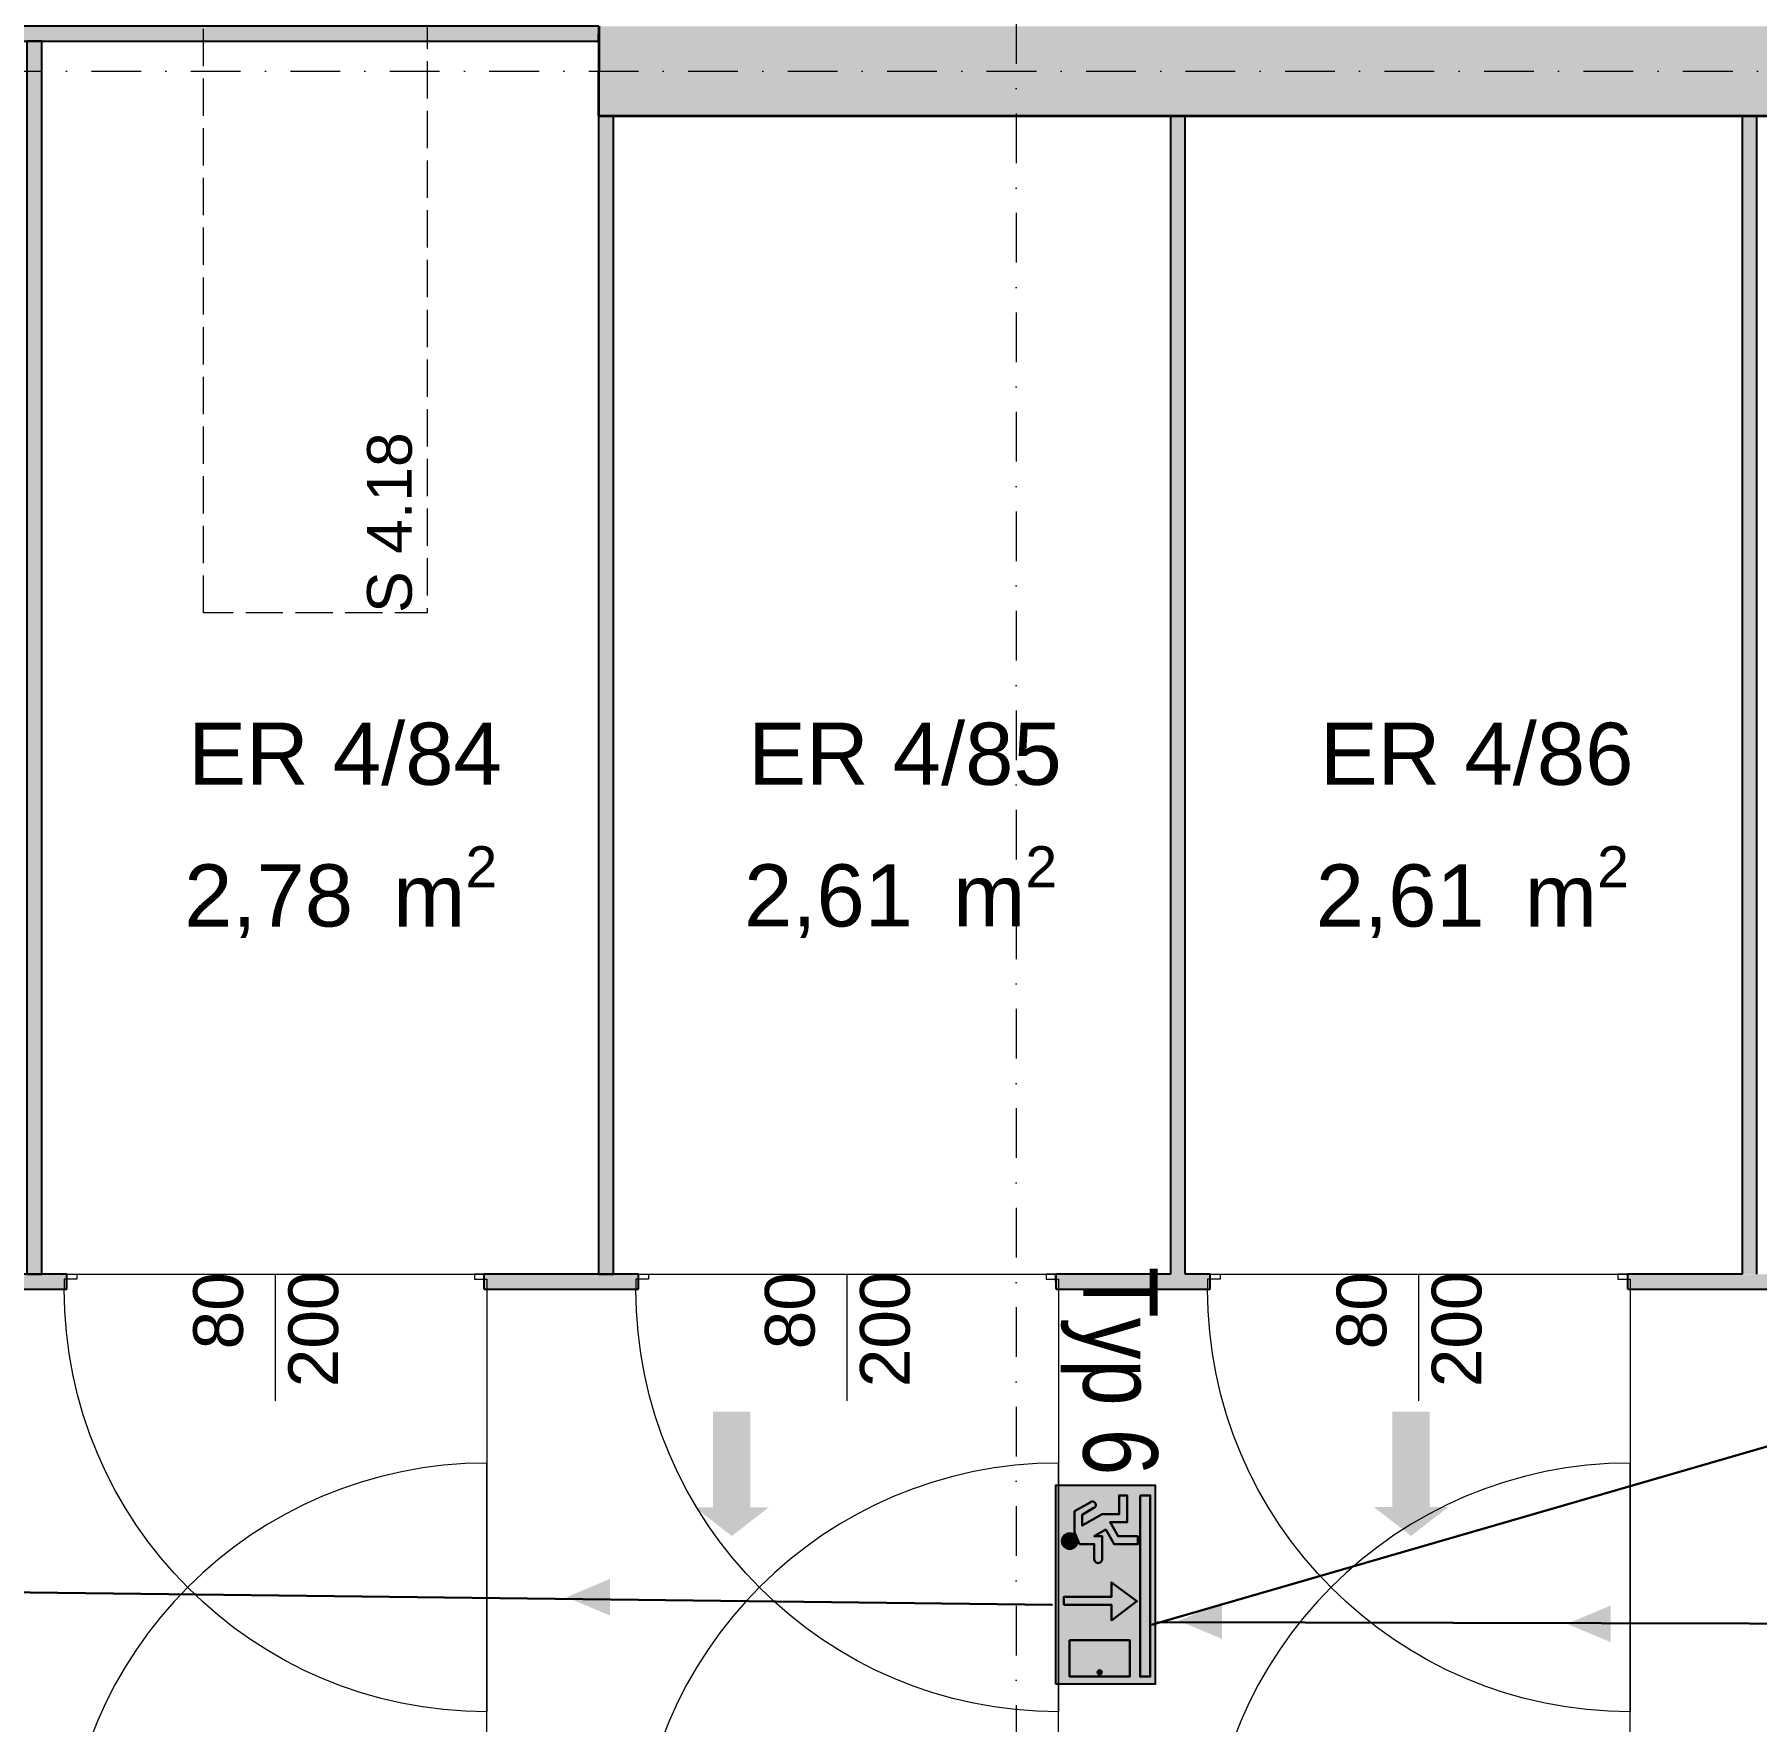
# Model space of a CAD drawing. Header units: millimetres. Extents: x 32522367 to 32638135, y 41424826 to 41540167.
# Drawn here: x 32569663 to 32573128, y 41514324 to 41517717 of the extents above; entities that cross this region are included whole.
import ezdxf
from ezdxf.enums import TextEntityAlignment as Align

# ---------------------------------------------------------------- set-up
doc = ezdxf.new("R2010")
doc.units = ezdxf.units.MM
doc.linetypes.add('Raster', pattern=[0.2, 0.1, -0.05, 0, -0.05])
doc.linetypes.add('Strichlinie eng', pattern=[0.1, 0.075, -0.025])
for name, color, linetype in [('000 Achsraster Haupt', 251, 'Continuous'), ('120 Wand Innen tragend', 251, 'Continuous'), ('130 Wand Innen', 251, 'Continuous'), ('240 Unterdaemmung', 251, 'Continuous'), ('715 Lueftung', 251, 'Continuous'), ('811 Raum 2.Erschließung_ Nebenräume_Allg.räume_Technik', 251, 'Continuous'), ('Archicad Tür-Marker', 251, 'Continuous'), ('Archicad Türen', 251, 'Continuous'), ('dp_GE_SIBEL', 80, 'Continuous')]:
    doc.layers.add(name, color=color, linetype=linetype)
for name, color, linetype, lineweight in [('000 Achsraster Haupt_Stift_Nr__1', 251, 'Continuous', 13), ('120 Wand Innen tragend_Stift_Nr__24', 251, 'Continuous', 13), ('120 Wand Innen tragend_Stift_Nr__8', 251, 'Continuous', 35), ('130 Wand Innen_Stift_Nr__26', 251, 'Continuous', 13), ('130 Wand Innen_Stift_Nr__7', 251, 'Continuous', 25), ('240 Unterdaemmung_Stift_Nr__6', 251, 'Continuous', 13), ('715 Lueftung_Stift_Nr__123', 251, 'Continuous', 13), ('956 Durchbruch Beschriftung_Stift_Nr__61', 251, 'Continuous', 25), ('Archicad Raumstempel_Stift_Nr__1', 251, 'Continuous', 13), ('Archicad Tür-Marker_Stift_Nr__1', 251, 'Continuous', 13), ('Archicad Türen_Stift_Nr__1', 251, 'Continuous', 13), ('Archicad Türen_Stift_Nr__7', 251, 'Continuous', 25), ('dp_GE_ST_Attribut_Attribut1', 250, 'Continuous', 5)]:
    doc.layers.add(name, color=color, linetype=linetype, lineweight=lineweight)
doc.layers.add('E2_LEHR_MENSCH_NATIVE', color=112, linetype='Continuous', lineweight=35, true_color=0x20dd55)
doc.layers.add('E2_LEHR_WEG_B_INTERPRETATION', color=112, linetype='Continuous', lineweight=80, true_color=0x20dd55)
doc.layers.add('E_NACHRTECH', color=3, linetype='Continuous', true_color=0x00fa00)
doc.styles.add('DPG_TXT', font='arial.ttf', dxfattribs={"width": 0.8})
doc.styles.add('ERSTELLTER_STIL_1', font='arial.ttf')

# ---------------------------------------------------------------- blocks, each defined once
blk = doc.blocks.new('9809550')
at = {"color": 18, "lineweight": 30, "true_color": 0x000000}
for points in [[(423921.7, 99168.8), (423956.8, 99168.8), (423956.8, 99202.9), (423984.5, 99214.5), (424033.7, 99214.5), (424053.8, 99178.3)], [(424040.2, 99170.9), (424025.2, 99196.7), (423999.7, 99196.8), (424026.2, 99150.3), (424026.2, 99110.9), (424070.2, 99110.9), (424070.2, 99092.3), (424007.5, 99092.3), (424007.5, 99131.7), (423975, 99113.1), (423975, 99067), (423956.5, 99067), (423956.5, 99122.4), (423990.5, 99141.9), (423975.1, 99168.8), (423975.1, 99150.2), (423921.7, 99150.3)]]:
    blk.add_lwpolyline(points, dxfattribs=at)
blk.add_circle((423963.6, 99225.9), 18.1, dxfattribs=at)
for centre, radius, start, end in [((424047.8, 99173.1), 7.96, 195.7299, 41.4005), ((423921.7, 99159.5), 9.27, 89.9849, 270.0151)]:
    blk.add_arc(centre, radius, start, end, dxfattribs=at)
blk = doc.blocks.new('RIVO_ARR_down')
at = {"true_color": 0x56c81e}
h = blk.add_hatch(color=72, dxfattribs=at)
h.dxf.hatch_style = 1
h.paths.add_polyline_path([(2487.16, 1656.78), (2487.16, 1647.95), (2504.83, 1647.95), (2504.83, 1656.78)])
h.paths.add_polyline_path([(2496.19, 1651.84), (2494.51, 1649.58), (2492.81, 1651.85), (2494.2, 1651.85), (2494.2, 1656.07), (2494.9, 1656.08), (2494.9, 1651.84)], flags=16)
h.paths.add_polyline_path([(2498.26, 1653.37), (2499.6, 1653.37), (2499.6, 1654.67), (2500.12, 1654.91, -0.535619), (2499.17, 1655.55, -1), (2500.55, 1655.55, -0.302406), (2500.12, 1654.91), (2500.66, 1655.11), (2502.53, 1655.11), (2503.29, 1653.73, -1.25347), (2502.78, 1653.45), (2502.2, 1654.43), (2501.24, 1654.44), (2502.24, 1652.67), (2502.24, 1651.16), (2503.92, 1651.16), (2503.92, 1650.46), (2501.53, 1650.46), (2501.53, 1651.96), (2500.29, 1651.25), (2500.29, 1649.49), (2499.59, 1649.49), (2499.59, 1651.6), (2500.88, 1652.34), (2500.3, 1653.37), (2500.3, 1652.66), (2498.26, 1652.67, -1)], flags=16)
h.paths.add_polyline_path([(2503.92, 1649.3), (2503.92, 1648.39), (2487.82, 1648.39), (2487.82, 1649.3)], flags=16)
h.paths.add_polyline_path([(2491.07, 1650.21), (2487.82, 1650.21), (2487.82, 1655.56), (2491.07, 1655.56)], flags=16)
h.paths.add_polyline_path([(2488, 1652.89, -1), (2488.38, 1652.89, -1)], flags=0)
at = {"true_color": 0xffffff}
h = blk.add_hatch(color=7, dxfattribs=at)
h.dxf.hatch_style = 1
h.paths.add_polyline_path([(2487.82, 1655.56), (2487.82, 1650.21), (2491.07, 1650.21), (2491.07, 1655.56)])
h.paths.add_polyline_path([(2488.38, 1652.89, -1), (2488, 1652.89, -1)], flags=16)
h = blk.add_hatch(color=7, dxfattribs=at)
h.dxf.hatch_style = 1
h.paths.add_polyline_path([(2494.9, 1651.84), (2494.9, 1656.08), (2494.2, 1656.07), (2494.2, 1651.85), (2492.81, 1651.85), (2494.51, 1649.58), (2496.19, 1651.84)])
h = blk.add_hatch(color=7, dxfattribs=at)
h.dxf.hatch_style = 1
h.paths.add_polyline_path([(2499.17, 1655.55, 1), (2500.55, 1655.55, 1)])
h = blk.add_hatch(color=7, dxfattribs=at)
h.dxf.hatch_style = 1
h.paths.add_polyline_path([(2499.6, 1653.37), (2498.26, 1653.37, 1), (2498.26, 1652.67), (2500.3, 1652.66), (2500.3, 1653.37), (2500.88, 1652.34), (2499.59, 1651.6), (2499.59, 1649.49), (2500.29, 1649.49), (2500.29, 1651.25), (2501.53, 1651.96), (2501.53, 1650.46), (2503.92, 1650.46), (2503.92, 1651.16), (2502.24, 1651.16), (2502.24, 1652.67), (2501.24, 1654.44), (2502.2, 1654.43), (2502.78, 1653.45, 1.25347), (2503.29, 1653.73), (2502.53, 1655.11), (2500.66, 1655.11), (2499.6, 1654.67)])
h = blk.add_hatch(color=7, dxfattribs=at)
h.dxf.hatch_style = 1
h.paths.add_polyline_path([(2488, 1652.89, 1), (2488.38, 1652.89, 1)])
h = blk.add_hatch(color=7, dxfattribs=at)
h.dxf.hatch_style = 1
h.paths.add_polyline_path([(2487.82, 1649.3), (2487.82, 1648.39), (2503.92, 1648.39), (2503.92, 1649.3)])
blk.add_lwpolyline([(2487.16, 1656.78), (2504.83, 1656.78), (2504.83, 1647.95), (2487.16, 1647.95)], close=True)
at = {"color": 18, "lineweight": 30, "true_color": 0x000000}
for points in [[(2491.07, 1655.56), (2487.82, 1655.56), (2487.82, 1650.21), (2491.07, 1650.21)], [(2503.92, 1649.3), (2487.82, 1649.3), (2487.82, 1648.39), (2503.92, 1648.39)]]:
    blk.add_lwpolyline(points, close=True, dxfattribs=at)
blk.add_lwpolyline([(2494.2, 1656.07), (2494.2, 1651.85), (2492.81, 1651.85), (2494.51, 1649.58), (2496.19, 1651.84), (2494.9, 1651.84), (2494.9, 1656.08), (2494.2, 1656.07)], dxfattribs=at)
blk.add_circle((2488.19, 1652.89), 0.19, dxfattribs=at)
at = {"xscale": 0.0381026673526157, "yscale": 0.0381026673526157, "zscale": 0.0381026673526157}
blk.add_blockref('9809550', (-13654.29, -2125.22), dxfattribs=at)
blk = doc.blocks.new('ER 4_86__92', base_point=(46.7545, 64.596))
at = {"layer": 'Archicad Raumstempel_Stift_Nr__1', "color": 7, "lineweight": 13, "insert": (46.253, 63.9322), "char_height": 0.125, "attachment_point": 1, "rotation": 343.6401, "style": 'ERSTELLTER_STIL_1'}
blk.add_mtext('\\A1;{\\pql;\\pt0,0.05;\\fArial|b0|i0|c0|p0;\\W1.000000;2,61\\fArial|b0|i0|c0|p0;\\W1.000000;\\A1{\\H.66x;\\S^  ;}\\fArial|b0|i0|c0|p0;\\W1.000000; m\\fArial|b0|i0|c0|p0;\\W1.000000;\\A1{\\H.66x;\\S2^  ;}}', dxfattribs=at)
at = {"layer": 'Archicad Raumstempel_Stift_Nr__1', "color": 7, "lineweight": 13, "style": 'ERSTELLTER_STIL_1'}
for tag, p in [('ROOM_NAME', (46.3307, 64.1684)), ('DUMMY_890', (46.8954, 64.0312)), ('DUMMY_891', (46.2616, 63.9614))]:
    blk.add_attdef(tag, text='', height=0.125, rotation=343.6401, dxfattribs=at).set_placement(p, align=Align.TOP_LEFT)
blk = doc.blocks.new('ER 4_85__93', base_point=(45.6511, 64.9199))
at = {"layer": 'Archicad Raumstempel_Stift_Nr__1', "color": 7, "lineweight": 13, "insert": (45.1496, 64.2562), "char_height": 0.125, "attachment_point": 1, "rotation": 343.6401, "style": 'ERSTELLTER_STIL_1'}
blk.add_mtext('\\A1;{\\pql;\\pt0,0.05;\\fArial|b0|i0|c0|p0;\\W1.000000;2,61\\fArial|b0|i0|c0|p0;\\W1.000000;\\A1{\\H.66x;\\S^  ;}\\fArial|b0|i0|c0|p0;\\W1.000000; m\\fArial|b0|i0|c0|p0;\\W1.000000;\\A1{\\H.66x;\\S2^  ;}}', dxfattribs=at)
at = {"layer": 'Archicad Raumstempel_Stift_Nr__1', "color": 7, "lineweight": 13, "style": 'ERSTELLTER_STIL_1'}
for tag, p in [('ROOM_NAME', (45.2273, 64.4923)), ('DUMMY_890', (45.7919, 64.3551)), ('DUMMY_891', (45.1581, 64.2853))]:
    blk.add_attdef(tag, text='', height=0.125, rotation=343.6401, dxfattribs=at).set_placement(p, align=Align.TOP_LEFT)
blk = doc.blocks.new('ER 4_84__94', base_point=(44.3667, 64.5432))
at = {"layer": 'Archicad Raumstempel_Stift_Nr__1', "color": 7, "lineweight": 13, "insert": (44.0689, 64.5734), "char_height": 0.125, "attachment_point": 1, "rotation": 343.6401, "style": 'ERSTELLTER_STIL_1'}
blk.add_mtext('\\A1;{\\pql;\\pt0,0.05;\\fArial|b0|i0|c0|p0;\\W1.000000;2,78\\fArial|b0|i0|c0|p0;\\W1.000000;\\A1{\\H.66x;\\S^  ;}\\fArial|b0|i0|c0|p0;\\W1.000000; m\\fArial|b0|i0|c0|p0;\\W1.000000;\\A1{\\H.66x;\\S2^  ;}}', dxfattribs=at)
at = {"layer": 'Archicad Raumstempel_Stift_Nr__1', "color": 7, "lineweight": 13, "style": 'ERSTELLTER_STIL_1'}
for tag, p in [('ROOM_NAME', (44.1466, 64.8096)), ('DUMMY_890', (44.7112, 64.6724)), ('DUMMY_891', (44.0774, 64.6025))]:
    blk.add_attdef(tag, text='', height=0.125, rotation=343.6401, dxfattribs=at).set_placement(p, align=Align.TOP_LEFT)
blk = doc.blocks.new('Decke_9', base_point=(42.2185, 67.8776))
at = {"layer": '240 Unterdaemmung_Stift_Nr__6', "color": 7, "linetype": 'Strichlinie eng', "lineweight": 13, "flags": 128}
blk.add_lwpolyline([(44.2383, 65.0127), (44.5707, 66.1449), (45.0024, 66.0182), (44.6701, 64.8859)], close=True, dxfattribs=at)
blk = doc.blocks.new('Blockrahmentür 1-Fl 27_3')
at = {"layer": 'Archicad Türen_Stift_Nr__1', "color": 7, "linetype": 'Continuous', "lineweight": 13}
for p, q in [((0.425, 0), (0.425, 0.85)), ((-0.425, -0.02), (-0.425, 0)), ((-0.425, 0), (-0.42, 0)), ((-0.42, 0), (-0.42, -0.03)), ((0.425, 0), (0.42, 0)), ((0.42, 0), (0.42, -0.03)), ((0.425, -0.02), (0.425, 0)), ((-0.4, -0.02), (-0.425, -0.02)), ((-0.42, -0.03), (-0.4, -0.03)), ((-0.4, -0.03), (-0.4, -0.02)), ((0.4, -0.03), (0.4, -0.02)), ((0.4, -0.02), (0.425, -0.02)), ((0.42, -0.03), (0.4, -0.03))]:
    blk.add_line(p, q, dxfattribs=at)
blk.add_arc((0.425, 0), 0.85, 90, 180, dxfattribs=at)
at = {"layer": 'Archicad Türen_Stift_Nr__7', "color": 7, "linetype": 'Continuous', "lineweight": 25}
for p, q in [((-0.42, 0), (-0.42, -0.03)), ((-0.42, 0), (-0.42, -0.03)), ((0.42, 0), (0.42, -0.03)), ((0.42, 0), (0.42, -0.03))]:
    blk.add_line(p, q, dxfattribs=at)
blk = doc.blocks.new('Wand_173', base_point=(49.7972, 60.7128))
at = {"layer": 'Archicad Türen', "color": 7, "linetype": 'Continuous', "lineweight": 13, "rotation": 343.6400892099299}
for p in [(43.6563, 62.5155), (44.7598, 62.1916), (45.8632, 61.8677)]:
    blk.add_blockref('Blockrahmentür 1-Fl 27_3', p, dxfattribs=at)
blk = doc.blocks.new('T Marker AUT 27_2')
at = {"layer": 'Archicad Tür-Marker_Stift_Nr__1', "color": 7, "linetype": 'Continuous', "lineweight": 13}
blk.add_line((0, 0.225), (0, -0.03), dxfattribs=at)
at = {"layer": 'Archicad Tür-Marker_Stift_Nr__1', "color": 7, "lineweight": 13, "style": 'ERSTELLTER_STIL_1'}
for tag, height, p in [('DUMMY_270', 0.1, (-0.165, 0.2614)), ('DUMMY_268', 0.1, (0.0264, 0.1852)), ('DUMMY_271', 0.0667, (-0.0983, 0)), ('DUMMY_269', 0.0667, (0.0931, 0))]:
    blk.add_attdef(tag, text='', height=height, rotation=270, dxfattribs=at).set_placement(p, align=Align.BOTTOM_LEFT)
blk = doc.blocks.new('Wand_174', base_point=(50.1437, 61.893))
at = {"layer": '130 Wand Innen_Stift_Nr__26', "linetype": 'Continuous', "lineweight": 13}
for points in [[(43.2939, 63.8725), (43.5913, 63.7852), (43.5998, 63.814), (43.3023, 63.9013)], [(44.3973, 63.5486), (44.6948, 63.4613), (44.7032, 63.4901), (44.4058, 63.5774)], [(45.5008, 63.2247), (45.7982, 63.1374), (45.8067, 63.1662), (45.5092, 63.2535)], [(46.6042, 62.9008), (46.9017, 62.8135), (46.9101, 62.8422), (46.6127, 62.9296)]]:
    blk.add_hatch(color=5, dxfattribs=at).paths.add_polyline_path(points)
at = {"layer": '130 Wand Innen_Stift_Nr__7', "color": 7, "linetype": 'Continuous', "lineweight": 25}
for p, q in [((43.5913, 63.7852), (43.5998, 63.814)), ((44.3973, 63.5486), (44.4058, 63.5774)), ((44.6948, 63.4613), (44.7032, 63.4901)), ((45.5008, 63.2247), (45.5092, 63.2535)), ((45.7982, 63.1374), (45.8067, 63.1662)), ((46.6042, 62.9008), (46.6127, 62.9296))]:
    blk.add_line(p, q, dxfattribs=at)
at = {"layer": '130 Wand Innen_Stift_Nr__7', "color": 7, "linetype": 'Continuous', "lineweight": 25, "flags": 128}
for points in [[(43.5998, 63.814), (43.3023, 63.9013)], [(43.2939, 63.8725), (43.5913, 63.7852)], [(44.7032, 63.4901), (44.4058, 63.5774)], [(44.3973, 63.5486), (44.6948, 63.4613)], [(45.5008, 63.2247), (45.7982, 63.1374)], [(45.7299, 63.1887), (45.5092, 63.2535)], [(45.8067, 63.1662), (45.7587, 63.1802)], [(46.8334, 62.8648), (46.6127, 62.9296)], [(46.6042, 62.9008), (46.9017, 62.8135)]]:
    blk.add_lwpolyline(points, dxfattribs=at)
at = {"layer": 'Archicad Tür-Marker', "color": 7, "lineweight": 13}
ref = blk.add_blockref('T Marker AUT 27_2', (43.9943, 63.6669), dxfattribs=dict(at, rotation=163.6400901272619))
ref.add_attrib('DUMMY_268', '80', dxfattribs={"layer": 'Archicad Tür-Marker_Stift_Nr__1', "color": 7, "lineweight": 13, "height": 0.1, "rotation": 73.6401, "style": 'ERSTELLTER_STIL_1'}).set_placement((43.926, 63.5606), align=Align.BOTTOM_LEFT)
ref.add_attrib('DUMMY_270', '200', dxfattribs={"layer": 'Archicad Tür-Marker_Stift_Nr__1', "color": 7, "lineweight": 13, "height": 0.1, "rotation": 73.6401, "style": 'ERSTELLTER_STIL_1'}).set_placement((44.0882, 63.4335), align=Align.BOTTOM_LEFT)
ref = blk.add_blockref('T Marker AUT 27_2', (45.0978, 63.343), dxfattribs=dict(at, rotation=163.6400901272619))
ref.add_attrib('DUMMY_268', '80', dxfattribs={"layer": 'Archicad Tür-Marker_Stift_Nr__1', "color": 7, "lineweight": 13, "height": 0.1, "rotation": 73.6401, "style": 'ERSTELLTER_STIL_1'}).set_placement((45.0295, 63.2367), align=Align.BOTTOM_LEFT)
ref.add_attrib('DUMMY_270', '200', dxfattribs={"layer": 'Archicad Tür-Marker_Stift_Nr__1', "color": 7, "lineweight": 13, "height": 0.1, "rotation": 73.6401, "style": 'ERSTELLTER_STIL_1'}).set_placement((45.1916, 63.1096), align=Align.BOTTOM_LEFT)
ref = blk.add_blockref('T Marker AUT 27_2', (46.2012, 63.0191), dxfattribs=dict(at, rotation=163.6400901272619))
ref.add_attrib('DUMMY_268', '80', dxfattribs={"layer": 'Archicad Tür-Marker_Stift_Nr__1', "color": 7, "lineweight": 13, "height": 0.1, "rotation": 73.6401, "style": 'ERSTELLTER_STIL_1'}).set_placement((46.1329, 62.9128), align=Align.BOTTOM_LEFT)
ref.add_attrib('DUMMY_270', '200', dxfattribs={"layer": 'Archicad Tür-Marker_Stift_Nr__1', "color": 7, "lineweight": 13, "height": 0.1, "rotation": 73.6401, "style": 'ERSTELLTER_STIL_1'}).set_placement((46.2951, 62.7857), align=Align.BOTTOM_LEFT)
at = {"layer": 'Archicad Türen', "color": 7, "linetype": 'Continuous', "lineweight": 13, "xscale": -0.9999999999999998, "rotation": 163.6400901272619}
for p in [(43.9943, 63.6669), (45.0978, 63.343), (46.2012, 63.0191)]:
    blk.add_blockref('Blockrahmentür 1-Fl 27_3', p, dxfattribs=at)
blk = doc.blocks.new('Wand_180', base_point=(46.8621, 62.8563))
at = {"layer": '130 Wand Innen_Stift_Nr__26', "linetype": 'Continuous', "lineweight": 13}
blk.add_hatch(color=5, dxfattribs=at).paths.add_polyline_path([(46.8621, 62.8563), (47.5184, 65.092), (47.4896, 65.1004), (46.8334, 62.8648)])
at = {"layer": '130 Wand Innen_Stift_Nr__7', "color": 7, "linetype": 'Continuous', "lineweight": 25, "flags": 128}
for points in [[(47.4896, 65.1004), (46.8334, 62.8648)], [(47.5184, 65.092), (47.4896, 65.1004)], [(46.8621, 62.8563), (47.5184, 65.092)]]:
    blk.add_lwpolyline(points, dxfattribs=at)
blk = doc.blocks.new('Wand_182', base_point=(45.7587, 63.1802))
at = {"layer": '130 Wand Innen_Stift_Nr__26', "linetype": 'Continuous', "lineweight": 13}
blk.add_hatch(color=5, dxfattribs=at).paths.add_polyline_path([(45.7587, 63.1802), (46.415, 65.4159), (46.3862, 65.4244), (45.7299, 63.1887)])
at = {"layer": '130 Wand Innen_Stift_Nr__7', "color": 7, "linetype": 'Continuous', "lineweight": 25, "flags": 128}
for points in [[(46.3862, 65.4244), (45.7299, 63.1887)], [(45.7587, 63.1802), (46.415, 65.4159)], [(46.415, 65.4159), (46.3862, 65.4244)]]:
    blk.add_lwpolyline(points, dxfattribs=at)
blk = doc.blocks.new('Wand_184', base_point=(44.6553, 63.5041))
at = {"layer": '130 Wand Innen_Stift_Nr__26', "linetype": 'Continuous', "lineweight": 13}
blk.add_hatch(color=5, dxfattribs=at).paths.add_polyline_path([(44.6553, 63.5041), (45.3115, 65.7398), (45.2828, 65.7483), (44.6265, 63.5126)])
at = {"layer": '130 Wand Innen_Stift_Nr__7', "color": 7, "linetype": 'Continuous', "lineweight": 25, "flags": 128}
for points in [[(45.2828, 65.7483), (44.6265, 63.5126)], [(44.6553, 63.5041), (45.3115, 65.7398)], [(45.3115, 65.7398), (45.2828, 65.7483)], [(44.6265, 63.5126), (44.6553, 63.5041)]]:
    blk.add_lwpolyline(points, dxfattribs=at)
blk = doc.blocks.new('Wand_186', base_point=(43.5518, 63.828))
at = {"layer": '130 Wand Innen_Stift_Nr__26', "linetype": 'Continuous', "lineweight": 13}
blk.add_hatch(color=5, dxfattribs=at).paths.add_polyline_path([(43.5518, 63.828), (44.2504, 66.2077), (44.2216, 66.2161), (43.523, 63.8365)])
at = {"layer": '130 Wand Innen_Stift_Nr__7', "color": 7, "linetype": 'Continuous', "lineweight": 25, "flags": 128}
for points in [[(44.2216, 66.2161), (43.523, 63.8365)], [(43.5518, 63.828), (44.2504, 66.2077)], [(44.2504, 66.2077), (44.2216, 66.2161)], [(43.523, 63.8365), (43.5518, 63.828)]]:
    blk.add_lwpolyline(points, dxfattribs=at)
blk = doc.blocks.new('Wand_192', base_point=(45.3335, 65.921))
at = {"layer": '130 Wand Innen_Stift_Nr__26', "linetype": 'Continuous', "lineweight": 13}
blk.add_hatch(color=5, dxfattribs=at).paths.add_polyline_path([(45.3335, 65.921), (43.1554, 66.5604), (43.1469, 66.5316), (45.325, 65.8922)])
at = {"layer": '130 Wand Innen_Stift_Nr__7', "color": 7, "linetype": 'Continuous', "lineweight": 25, "flags": 128}
for points in [[(43.1554, 66.5604), (43.1469, 66.5316)], [(45.3335, 65.921), (43.1554, 66.5604)], [(43.1469, 66.5316), (45.325, 65.8922)], [(45.325, 65.8922), (45.3335, 65.921)]]:
    blk.add_lwpolyline(points, dxfattribs=at)
blk = doc.blocks.new('Wand_197', base_point=(45.3335, 65.921))
at = {"layer": '120 Wand Innen tragend_Stift_Nr__24', "linetype": 'Continuous', "lineweight": 13}
blk.add_hatch(color=92, dxfattribs=at).paths.add_polyline_path([(45.2828, 65.7483), (51.5963, 63.8949), (51.647, 64.0676), (45.3335, 65.921)])
at = {"layer": '120 Wand Innen tragend_Stift_Nr__8', "color": 7, "linetype": 'Continuous', "lineweight": 35, "flags": 128}
for points in [[(45.3335, 65.921), (45.2828, 65.7483)], [(45.2828, 65.7483), (50.8, 64.1287)]]:
    blk.add_lwpolyline(points, dxfattribs=at)
blk = doc.blocks.new('Standard-Rastermarker_2')
at = {"layer": '000 Achsraster Haupt_Stift_Nr__1', "color": 7, "linetype": 'Raster', "lineweight": 13}
blk.add_line((1, 0), (27.537, 0), dxfattribs=at)
at = {"layer": '000 Achsraster Haupt_Stift_Nr__1', "color": 7, "lineweight": 13, "style": 'ERSTELLTER_STIL_1'}
for tag, p in [('AC_MarkerText_1_0', (-0.3593, -0.0343)), ('AC_MarkerText_1_1', (28.6777, -0.0343))]:
    blk.add_attdef(tag, text='', height=0.15, rotation=90, dxfattribs=at).set_placement(p, align=Align.TOP_CENTER)
blk = doc.blocks.new('Standard-Rastermarker_7')
at = {"layer": '000 Achsraster Haupt_Stift_Nr__1', "color": 7, "linetype": 'Raster', "lineweight": 13}
blk.add_line((1, 0), (57.5462, 0), dxfattribs=at)
at = {"layer": '000 Achsraster Haupt_Stift_Nr__1', "color": 7, "lineweight": 13, "style": 'ERSTELLTER_STIL_1'}
for tag, p in [('AC_MarkerText_1_0', (-0.25, 0.075)), ('AC_MarkerText_1_1', (58.7962, 0.075))]:
    blk.add_attdef(tag, text='', height=0.15, dxfattribs=at).set_placement(p, align=Align.TOP_CENTER)
blk = doc.blocks.new('Pfeil Gerade 27_6')
at = {"layer": '715 Lueftung_Stift_Nr__123', "linetype": 'Continuous', "lineweight": 13, "true_color": 0xe69900}
blk.add_hatch(color=42, dxfattribs=at).paths.add_polyline_path([(0.125, 0), (0.067, 0.0748), (0.067, 0.0376), (-0.125, 0.0376), (-0.125, -0.0376), (0.067, -0.0376), (0.067, -0.0748)])
blk = doc.blocks.new('98095500')
at = {"color": 18, "lineweight": 30, "true_color": 0x000000}
for points in [[(423921.73, 99168.82), (423956.82, 99168.82), (423956.82, 99202.95), (423984.52, 99214.53), (424033.69, 99214.53), (424053.79, 99178.33)], [(424040.17, 99170.92), (424025.2, 99196.66), (423999.74, 99196.78), (424026.18, 99150.32), (424026.18, 99110.9), (424070.22, 99110.9), (424070.22, 99092.32), (424007.48, 99092.32), (424007.48, 99131.68), (423974.96, 99113.11), (423974.96, 99066.99), (423956.52, 99066.99), (423956.52, 99122.44), (423990.54, 99141.87), (423975.12, 99168.79), (423975.12, 99150.21), (423921.73, 99150.28)]]:
    blk.add_lwpolyline(points, dxfattribs=at)
blk.add_circle((423963.6, 99225.86), 18.08, dxfattribs=at)
for centre, radius, start, end in [((424047.83, 99173.07), 7.96, 195.72991, 41.40047), ((423921.73, 99159.55), 9.27, 89.9849, 270.0151)]:
    blk.add_arc(centre, radius, start, end, dxfattribs=at)
blk = doc.blocks.new('750298750')
h = blk.add_hatch(color=3)
h.paths.add_polyline_path([(426943.63, 99576.9), (426968.12, 99576.79), (426982.52, 99552.02, 1.25347), (426995.63, 99559.16), (426976.28, 99593.98), (426928.98, 99593.98), (426902.34, 99582.83), (426902.34, 99550.01), (426868.58, 99550.01, 1), (426868.59, 99532.17), (426919.94, 99532.11), (426919.94, 99549.98), (426934.78, 99524.08), (426902.06, 99505.39), (426902.06, 99452.05), (426919.79, 99452.05), (426919.79, 99496.41), (426951.07, 99514.28), (426951.07, 99476.42), (427011.43, 99476.42), (427011.43, 99494.29), (426969.06, 99494.29), (426969.06, 99532.21)])
h.paths.add_polyline_path([(426891.47, 99604.88, 1), (426926.25, 99604.88, 1)])
at = {"xscale": 0.9619413167778113, "yscale": 0.9619413167778113, "zscale": 0.9619413167778113}
blk.add_blockref('98095500', (19080.76, 4155.42), dxfattribs=at)
blk = doc.blocks.new('E2_MOL_LEHRPERSON_ZENTRIERT')
blk.add_blockref('750298750', (-426935.55, -99537.16))

msp = doc.modelspace()

# ---------------------------------------------------------------- linework, layer by layer
at = {"layer": '811 Raum 2.Erschließung_ Nebenräume_Allg.räume_Technik', "color": 31, "linetype": 'Continuous', "lineweight": 0, "true_color": 0xffcc66, "flags": 128}
for points in [[(32563908.482, 41517553.725), (32563908.512, 41511633.531), (32576548.512, 41511633.595), (32576548.482, 41517553.589), (32570798.477, 41517553.559), (32570798.476, 41517703.558), (32569648.476, 41517703.553), (32568528.474, 41517703.546), (32568528.475, 41517555.672), (32567348.474, 41517555.669), (32566199.029, 41517555.679), (32566199.037, 41517553.75)], [(32569678.475, 41517703.552), (32569678.488, 41515223.53), (32570798.489, 41515223.536), (32570798.476, 41517703.558)], [(32570828.477, 41517553.57), (32570828.489, 41515223.563), (32571948.49, 41515223.568), (32571948.478, 41517553.576)], [(32571978.478, 41517553.574), (32571978.49, 41515223.568), (32573098.491, 41515223.574), (32573098.479, 41517553.58)]]:
    msp.add_lwpolyline(points, close=True, dxfattribs=at)
at = {"layer": 'E2_LEHR_WEG_B_INTERPRETATION', "color": 112, "true_color": 0x20dd55}
for points in [[(32570733.645, 41514573.855), (32570820.997, 41514610.543), (32570820.997, 41514537.167)], [(32571965.178, 41514526.493), (32572052.531, 41514563.181), (32572052.531, 41514489.805)], [(32572746.525, 41514520.291), (32572833.877, 41514556.979), (32572833.877, 41514483.603)]]:
    msp.add_solid(points, dxfattribs=at)
at = {"layer": 'E_NACHRTECH', "color": 4, "lineweight": 30}
msp.add_lwpolyline([(32573607.187, 41515009.747), (32571910.877, 41514518.474)], dxfattribs=at)
at = {"layer": 'E_NACHRTECH', "color": 3, "lineweight": 30}
for points in [[(32571711.174, 41514558.727), (32564707.841, 41514643.216)], [(32575794.234, 41514514.951), (32571921.938, 41514523.811)]]:
    msp.add_lwpolyline(points, dxfattribs=at)

# ---------------------------------------------------------------- block references
at = {"layer": '000 Achsraster Haupt', "color": 7, "linetype": 'Continuous', "lineweight": 18, "xscale": 1000, "yscale": 1000, "zscale": 1000}
for name, p, rotation in [('Standard-Rastermarker_2', (32571638.391, 41535366.659), 270.0002954042531), ('Standard-Rastermarker_7', (32539163.255, 41517643.407), 0.0002954042531608)]:
    msp.add_blockref(name, p, dxfattribs=dict(at, rotation=rotation))
at = {"layer": '120 Wand Innen tragend', "color": 7, "lineweight": 35, "xscale": 1000, "yscale": 1000, "zscale": 1000, "rotation": 16.36019999999994}
msp.add_blockref('Wand_197', (32570798.476, 41517733.559), dxfattribs=at)
at = {"layer": '130 Wand Innen', "color": 7, "lineweight": 35, "xscale": 1000, "yscale": 1000, "zscale": 1000, "rotation": 16.36019999999994}
for name, p in [('Wand_192', (32570798.476, 41517733.558)), ('Wand_173', (32576548.5, 41513993.595)), ('Wand_174', (32576548.494, 41515223.592)), ('Wand_186', (32569678.488, 41515223.478)), ('Wand_184', (32570828.489, 41515223.543)), ('Wand_182', (32571978.49, 41515223.566)), ('Wand_180', (32573128.491, 41515223.578))]:
    msp.add_blockref(name, p, dxfattribs=at)
at = {"layer": '240 Unterdaemmung', "color": 7, "linetype": 'Strichlinie eng', "lineweight": 13, "xscale": 1000, "yscale": 1000, "zscale": 1000, "rotation": 16.36019999999994}
msp.add_blockref('Decke_9', (32567258.476, 41518733.543), dxfattribs=at)
at = {"layer": '715 Lueftung', "color": 7, "linetype": 'Continuous', "lineweight": 13, "xscale": -1000, "yscale": 1000, "zscale": 1000, "rotation": 90.0002892115793}
for p in [(32571066.216, 41514821.902), (32572432.75, 41514822.022)]:
    msp.add_blockref('Pfeil Gerade 27_6', p, dxfattribs=at)
at = {"layer": '811 Raum 2.Erschließung_ Nebenräume_Allg.räume_Technik', "color": 7, "linetype": 'Continuous', "lineweight": 13, "xscale": 1000, "yscale": 1000, "zscale": 1000, "rotation": 16.36019999999994}
for name, p, values in [('ER 4_84__94', (32570258.893, 41516139.248), {'ROOM_NAME': 'ER 4/84'}), ('ER 4_85__93', (32571385.214, 41516862.501), {'ROOM_NAME': 'ER 4/85'}), ('ER 4_86__92', (32572535.215, 41516862.505), {'ROOM_NAME': 'ER 4/86'})]:
    msp.add_blockref(name, p, dxfattribs=at).add_auto_attribs(values)
at = {"layer": 'dp_GE_SIBEL'}
ref = msp.add_blockref('RIVO_ARR_down', (32609232.931, 41458081.999), dxfattribs=dict(at, xscale=22.64316256777142, yscale=22.64316256777142, rotation=90.00000000063027))
ref.add_attrib('ATTRIBUT1', 'Typ 6', dxfattribs={"layer": 'dp_GE_ST_Attribut_Attribut1', "height": 150, "rotation": 270, "style": 'DPG_TXT', "width": 0.8, "flags": 8}).set_placement((32571848.194, 41514819.235), align=Align.MIDDLE_RIGHT)
at = {"layer": 'E2_LEHR_MENSCH_NATIVE', "color": 112, "true_color": 0x20dd55, "xscale": 6.107755025382402, "yscale": 6.107755025382402, "rotation": 346.9323015135687}
msp.add_blockref('E2_MOL_LEHRPERSON_ZENTRIERT', (32573657.342, 41514579.295), dxfattribs=at)

# ---------------------------------------------------------------- texts
at = {"layer": '956 Durchbruch Beschriftung_Stift_Nr__61', "color": 5, "linetype": 'Continuous', "lineweight": 25, "insert": (32570332.63, 41516553.558), "char_height": 90, "attachment_point": 1, "rotation": 90.000289, "style": 'ERSTELLTER_STIL_1'}
msp.add_mtext('\\A1;{\\pql;\\fArial|b0|i0|c0|p0;\\W1.000000;S 4.18}', dxfattribs=at)

doc.saveas('drawing.dxf')
